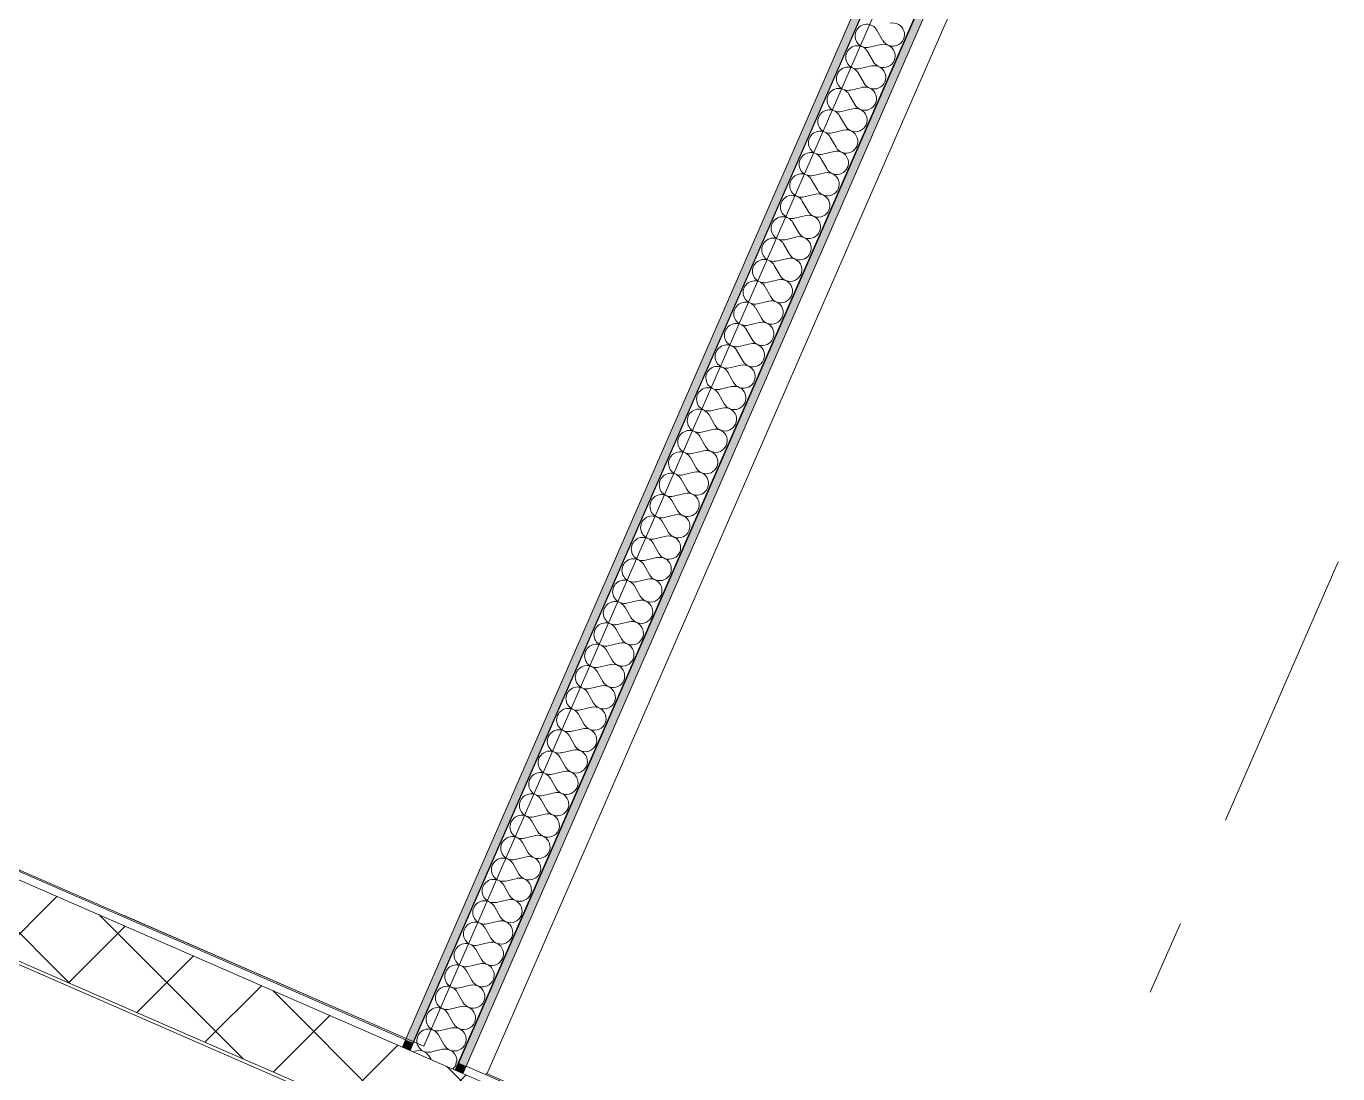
# Model space of a CAD drawing. Header units: millimetres. Extents: x -50172 to 90294, y -80883 to 25069.
# Drawn here: x -632 to 1831, y -48340 to -46372 of the extents above; entities that cross this region are included whole.
import ezdxf
from ezdxf.enums import TextEntityAlignment as Align

# ---------------------------------------------------------------- set-up
doc = ezdxf.new("R2010")
doc.units = ezdxf.units.MM
doc.header["$MEASUREMENT"] = 0
doc.linetypes.add('Double Dashed', pattern=[1093.611073, 529.166651, -211.666656, 141.111112, -211.666656])
for name, color, linetype in [('A-25-M_Wall_Int', 7, 'Continuous'), ('New_A-15-MG_Structural_Grid_Phase_2', 7, 'Continuous'), ('New_A-25-M_Wall_Int', 7, 'Continuous'), ('New_A-35-M_FFE-Zone', 7, 'Continuous')]:
    doc.layers.add(name, color=color, linetype=linetype)
for name, color, linetype, lineweight in [('A-25-M_Wall_Int_Pen_No__1', 7, 'Continuous', 13), ('New_A-25-M_Wall_Int_Pen_No__1', 7, 'Continuous', 13), ('New_ArchiCAD Zone Stamps_Pen_No__9', 7, 'Continuous', 13)]:
    doc.layers.add(name, color=color, linetype=linetype, lineweight=lineweight)
for name, color, linetype, lineweight, true_color in [('A-25-M_Wall_Int_Pen_No__107', 7, 'Continuous', 15, 0xa6a6a6), ('New_A-15-MG_Structural_Grid_Phase_2_Pen_No__222', 7, 'Continuous', 13, 0x65af33), ('New_A-25-M_Wall_Int_Pen_No__107', 7, 'Continuous', 15, 0xa6a6a6), ('New_A-35-M_FFE-Zone_Pen_No__74', 7, 'Continuous', 20, 0x606060)]:
    doc.layers.add(name, color=color, linetype=linetype, lineweight=lineweight, true_color=true_color)
doc.styles.add('GENERATED_STYLE_1', font='')
doc.styles.add('GENERATED_STYLE_3', font='')
doc.styles.add('GENERATED_STYLE_4', font='')
doc.styles.get('GENERATED_STYLE_1').set_extended_font_data('Arial', bold=True)
doc.styles.get('GENERATED_STYLE_3').set_extended_font_data('Arial')
doc.styles.get('GENERATED_STYLE_4').set_extended_font_data('Swis721 BT')
pattern_1 = [(156.4404, (0, 0), (69.2305, 158.76755), [0, -100]), (156.4404, (-80.45, -59.4), (69.2305, 158.76755), [0, -100])]

# ---------------------------------------------------------------- blocks, each defined once
blk = doc.blocks.new('Library_Quiet Study_INB 1303_6_1', base_point=(5012.1, -44459.7))
at = {"layer": 'New_A-35-M_FFE-Zone_Pen_No__74', "linetype": 'Continuous'}
blk.add_line((4511.6, -38533.2), (233.5, -48340.2), dxfattribs=at)
at = {"layer": 'New_ArchiCAD Zone Stamps_Pen_No__9'}
for tag, height, style, p in [('ROOM_NAME', 250, 'GENERATED_STYLE_1', (2597.1, -43676.2)), ('zoneNameLine2', 250, 'GENERATED_STYLE_1', (2408.7, -44108.4)), ('ROOM_NUMBER', 200, 'GENERATED_STYLE_3', (2220.3, -44529.1)), ('measuredAreaCode', 200, 'GENERATED_STYLE_3', (2063.3, -44889.2)), ('ROOM_WALLS_PRM', 200, 'GENERATED_STYLE_3', (2370.7, -45023.2)), ('DUMMY_649', 200, 'GENERATED_STYLE_3', (2860, -45236.6)), ('DUMMY_650', 133.3, 'GENERATED_STYLE_3', (3139.3, -45343.1))]:
    blk.add_attdef(tag, text='', height=height, rotation=336.4404, dxfattribs=dict(at, style=style)).set_placement(p, align=Align.TOP_LEFT)
blk = doc.blocks.new('Computer Lab F_INB 1302_7_1', base_point=(-6455.1, -40925.5))
at = {"layer": 'New_A-35-M_FFE-Zone_Pen_No__74', "linetype": 'Continuous'}
for p, q in [((114.7, -48287.8), (4390.7, -38481.6)), ((-4237.3, -46390.2), (114.7, -48287.8))]:
    blk.add_line(p, q, dxfattribs=at)
at = {"layer": 'New_ArchiCAD Zone Stamps_Pen_No__9'}
for tag, height, style, p in [('ROOM_NAME', 250, 'GENERATED_STYLE_1', (-7200.5, -39404)), ('zoneNameLine2', 250, 'GENERATED_STYLE_1', (-7388.9, -39836.1)), ('ROOM_NUMBER', 200, 'GENERATED_STYLE_3', (-7577.3, -40256.8)), ('measuredAreaCode', 200, 'GENERATED_STYLE_3', (-7734.4, -40616.9)), ('DUMMY_649', 200, 'GENERATED_STYLE_3', (-7427, -40751)), ('DUMMY_650', 200, 'GENERATED_STYLE_3', (-6797.8, -41025.3)), ('DUMMY_651', 133.3, 'GENERATED_STYLE_3', (-6518.5, -41131.9))]:
    blk.add_attdef(tag, text='', height=height, rotation=336.4404, dxfattribs=dict(at, style=style)).set_placement(p, align=Align.TOP_LEFT)
blk = doc.blocks.new('General Store 04_INB_30_1', base_point=(-1039, -50020.6))
at = {"layer": 'New_A-35-M_FFE-Zone_Pen_No__74', "linetype": 'Continuous'}
blk.add_line((1038.8, -48868.8), (-4617, -46402.6), dxfattribs=at)
at = {"layer": 'New_ArchiCAD Zone Stamps_Pen_No__9'}
for tag, height, style, p in [('ROOM_NAME', 250, 'GENERATED_STYLE_1', (-1828.7, -48479.8)), ('zoneNameLine2', 250, 'GENERATED_STYLE_1', (-2017.1, -48912)), ('ROOM_NUMBER', 200, 'GENERATED_STYLE_3', (-2205.6, -49332.7)), ('measuredAreaCode', 200, 'GENERATED_STYLE_3', (-2362.6, -49692.8)), ('DUMMY_649', 200, 'GENERATED_STYLE_3', (-2055.2, -49826.8)), ('DUMMY_650', 200, 'GENERATED_STYLE_3', (-1565.8, -50040.2)), ('DUMMY_651', 133.3, 'GENERATED_STYLE_3', (-1286.5, -50146.8))]:
    blk.add_attdef(tag, text='', height=height, rotation=336.4404, dxfattribs=dict(at, style=style)).set_placement(p, align=Align.TOP_LEFT)
blk = doc.blocks.new('*X456')
at = {"layer": 'New_A-25-M_Wall_Int_Pen_No__107', "linetype": 'Continuous'}
for p, q in [((976.4, -46398.2), (965.6, -46379.1)), ((972.9, -46406.2), (951.6, -46411.3)), ((958.9, -46438.3), (948.1, -46419.3)), ((941.4, -46478.5), (930.6, -46459.4)), ((955.4, -46446.4), (934.1, -46451.4)), ((937.9, -46486.5), (916.6, -46491.6)), ((923.9, -46518.7), (913.1, -46499.6)), ((906.4, -46558.8), (895.6, -46539.8)), ((920.4, -46526.7), (899.1, -46531.7)), ((888.9, -46599), (878, -46579.9)), ((902.9, -46566.8), (881.5, -46571.9)), ((885.4, -46607), (864, -46612)), ((871.3, -46639.1), (860.5, -46620.1)), ((853.8, -46679.3), (843, -46660.2)), ((867.8, -46647.2), (846.5, -46652.2)), ((850.3, -46687.3), (829, -46692.4)), ((836.3, -46719.4), (825.5, -46700.4)), ((832.8, -46727.5), (811.5, -46732.5)), ((818.8, -46759.6), (808, -46740.5)), ((801.3, -46799.8), (790.5, -46780.7)), ((815.3, -46767.6), (794, -46772.7)), ((797.8, -46807.8), (776.5, -46812.8)), ((783.8, -46839.9), (773, -46820.9)), ((766.3, -46880.1), (755.5, -46861)), ((780.3, -46847.9), (759, -46853)), ((748.8, -46920.2), (738, -46901.2)), ((762.8, -46888.1), (741.5, -46893.1)), ((745.3, -46928.3), (723.9, -46933.3)), ((731.3, -46960.4), (720.4, -46941.3)), ((713.7, -47000.5), (702.9, -46981.5)), ((727.8, -46968.4), (706.4, -46973.5)), ((710.2, -47008.6), (688.9, -47013.6)), ((696.2, -47040.7), (685.4, -47021.7)), ((692.7, -47048.7), (671.4, -47053.8)), ((678.7, -47080.9), (667.9, -47061.8)), ((661.2, -47121), (650.4, -47102)), ((675.2, -47088.9), (653.9, -47093.9)), ((657.7, -47129.1), (636.4, -47134.1)), ((643.7, -47161.2), (632.9, -47142.1)), ((640.2, -47169.2), (618.9, -47174.3)), ((626.2, -47201.3), (615.4, -47182.3)), ((608.7, -47241.5), (597.9, -47222.4)), ((622.7, -47209.4), (601.4, -47214.4)), ((605.2, -47249.5), (583.9, -47254.6)), ((591.2, -47281.7), (580.4, -47262.6)), ((573.7, -47321.8), (562.8, -47302.8)), ((587.7, -47289.7), (566.4, -47294.7)), ((556.1, -47362), (545.3, -47342.9)), ((570.2, -47329.8), (548.8, -47334.9)), ((552.6, -47370), (531.3, -47375)), ((538.6, -47402.1), (527.8, -47383.1)), ((521.1, -47442.3), (510.3, -47423.2)), ((535.1, -47410.2), (513.8, -47415.2)), ((517.6, -47450.3), (496.3, -47455.4)), ((503.6, -47482.4), (492.8, -47463.4)), ((500.1, -47490.5), (478.8, -47495.5)), ((486.1, -47522.6), (475.3, -47503.5)), ((468.6, -47562.8), (457.8, -47543.7)), ((482.6, -47530.6), (461.3, -47535.7)), ((465.1, -47570.8), (443.8, -47575.8)), ((451.1, -47602.9), (440.3, -47583.9)), ((433.6, -47643.1), (422.8, -47624)), ((447.6, -47610.9), (426.3, -47616)), ((416.1, -47683.2), (405.3, -47664.2)), ((430.1, -47651.1), (408.8, -47656.1)), ((412.6, -47691.3), (391.2, -47696.3)), ((398.6, -47723.4), (387.7, -47704.3)), ((381, -47763.5), (370.2, -47744.5)), ((395, -47731.4), (373.7, -47736.5)), ((377.5, -47771.6), (356.2, -47776.6)), ((363.5, -47803.7), (352.7, -47784.6)), ((360, -47811.7), (338.7, -47816.8)), ((346, -47843.9), (335.2, -47824.8)), ((328.5, -47884), (317.7, -47865)), ((342.5, -47851.9), (321.2, -47856.9)), ((325, -47892), (303.7, -47897.1)), ((311, -47924.2), (300.2, -47905.1)), ((307.5, -47932.2), (286.2, -47937.2)), ((293.5, -47964.3), (282.7, -47945.3)), ((276, -48004.5), (265.2, -47985.4)), ((290, -47972.4), (268.7, -47977.4)), ((272.5, -48012.5), (251.2, -48017.6)), ((258.5, -48044.6), (247.7, -48025.6)), ((241, -48084.8), (230.1, -48065.8)), ((255, -48052.7), (233.6, -48057.7)), ((223.4, -48125), (212.6, -48105.9)), ((237.5, -48092.8), (216.1, -48097.9)), ((219.9, -48133), (198.6, -48138)), ((205.9, -48165.1), (195.1, -48146.1)), ((188.4, -48205.3), (177.6, -48186.2)), ((202.4, -48173.2), (181.1, -48178.2)), ((184.9, -48213.3), (163.6, -48218.4)), ((170.9, -48245.4), (160.1, -48226.4)), ((167.4, -48253.5), (146.1, -48258.5)), ((153.4, -48285.6), (142.6, -48266.5)), ((149.9, -48293.6), (131.8, -48297.9))]:
    blk.add_line(p, q, dxfattribs=at)
for centre, start, end in [((946.5, -46389.9), 29.5705, 156.4404), ((995.5, -46387.4), 209.5705, 103.3103), ((946.5, -46389.9), 156.4404, 283.3103), ((929, -46430.1), 29.5705, 156.4404), ((977.9, -46427.5), 209.5705, 103.3103), ((929, -46430.1), 156.4404, 283.3103), ((911.5, -46470.3), 156.4404, 283.3103), ((911.5, -46470.3), 29.5705, 156.4404), ((960.4, -46467.7), 209.5705, 103.3103), ((894, -46510.4), 29.5705, 156.4404), ((942.9, -46507.8), 209.5705, 103.3103), ((894, -46510.4), 156.4404, 283.3103), ((876.5, -46550.6), 29.5705, 156.4404), ((925.4, -46548), 209.5705, 103.3103), ((876.5, -46550.6), 156.4404, 283.3103), ((859, -46590.7), 156.4404, 283.3103), ((859, -46590.7), 29.5705, 156.4404), ((907.9, -46588.2), 209.5705, 103.3103), ((841.5, -46630.9), 29.5705, 156.4404), ((890.4, -46628.3), 209.5705, 103.3103), ((841.5, -46630.9), 156.4404, 283.3103), ((824, -46671), 156.4404, 283.3103), ((824, -46671), 29.5705, 156.4404), ((872.9, -46668.5), 209.5705, 103.3103), ((855.4, -46708.6), 209.5705, 103.3103), ((806.5, -46711.2), 156.4404, 283.3103), ((806.5, -46711.2), 29.5705, 156.4404), ((788.9, -46751.4), 29.5705, 156.4404), ((837.9, -46748.8), 209.5705, 103.3103), ((788.9, -46751.4), 156.4404, 283.3103), ((771.4, -46791.5), 156.4404, 283.3103), ((771.4, -46791.5), 29.5705, 156.4404), ((820.4, -46788.9), 209.5705, 103.3103), ((753.9, -46831.7), 29.5705, 156.4404), ((802.8, -46829.1), 209.5705, 103.3103), ((753.9, -46831.7), 156.4404, 283.3103), ((736.4, -46871.8), 29.5705, 156.4404), ((785.3, -46869.3), 209.5705, 103.3103), ((736.4, -46871.8), 156.4404, 283.3103), ((718.9, -46912), 156.4404, 283.3103), ((718.9, -46912), 29.5705, 156.4404), ((767.8, -46909.4), 209.5705, 103.3103), ((701.4, -46952.1), 29.5705, 156.4404), ((750.3, -46949.6), 209.5705, 103.3103), ((701.4, -46952.1), 156.4404, 283.3103), ((683.9, -46992.3), 156.4404, 283.3103), ((683.9, -46992.3), 29.5705, 156.4404), ((732.8, -46989.7), 209.5705, 103.3103), ((715.3, -47029.9), 209.5705, 103.3103), ((666.4, -47032.5), 156.4404, 283.3103), ((666.4, -47032.5), 29.5705, 156.4404), ((648.9, -47072.6), 29.5705, 156.4404), ((697.8, -47070.1), 209.5705, 103.3103), ((648.9, -47072.6), 156.4404, 283.3103), ((631.4, -47112.8), 156.4404, 283.3103), ((631.4, -47112.8), 29.5705, 156.4404), ((680.3, -47110.2), 209.5705, 103.3103), ((613.8, -47152.9), 29.5705, 156.4404), ((662.8, -47150.4), 209.5705, 103.3103), ((613.8, -47152.9), 156.4404, 283.3103), ((596.3, -47193.1), 29.5705, 156.4404), ((645.2, -47190.5), 209.5705, 103.3103), ((596.3, -47193.1), 156.4404, 283.3103), ((578.8, -47233.3), 156.4404, 283.3103), ((578.8, -47233.3), 29.5705, 156.4404), ((627.7, -47230.7), 209.5705, 103.3103), ((561.3, -47273.4), 29.5705, 156.4404), ((610.2, -47270.8), 209.5705, 103.3103), ((561.3, -47273.4), 156.4404, 283.3103), ((543.8, -47313.6), 29.5705, 156.4404), ((592.7, -47311), 209.5705, 103.3103), ((543.8, -47313.6), 156.4404, 283.3103), ((526.3, -47353.7), 156.4404, 283.3103), ((526.3, -47353.7), 29.5705, 156.4404), ((575.2, -47351.2), 209.5705, 103.3103), ((508.8, -47393.9), 29.5705, 156.4404), ((557.7, -47391.3), 209.5705, 103.3103), ((508.8, -47393.9), 156.4404, 283.3103), ((491.3, -47434), 156.4404, 283.3103), ((491.3, -47434), 29.5705, 156.4404), ((540.2, -47431.5), 209.5705, 103.3103), ((473.8, -47474.2), 29.5705, 156.4404), ((522.7, -47471.6), 209.5705, 103.3103), ((473.8, -47474.2), 156.4404, 283.3103), ((456.2, -47514.4), 29.5705, 156.4404), ((505.2, -47511.8), 209.5705, 103.3103), ((456.2, -47514.4), 156.4404, 283.3103), ((438.7, -47554.5), 156.4404, 283.3103), ((438.7, -47554.5), 29.5705, 156.4404), ((487.6, -47551.9), 209.5705, 103.3103), ((421.2, -47594.7), 29.5705, 156.4404), ((470.1, -47592.1), 209.5705, 103.3103), ((421.2, -47594.7), 156.4404, 283.3103), ((403.7, -47634.8), 29.5705, 156.4404), ((452.6, -47632.3), 209.5705, 103.3103), ((403.7, -47634.8), 156.4404, 283.3103), ((386.2, -47675), 156.4404, 283.3103), ((386.2, -47675), 29.5705, 156.4404), ((435.1, -47672.4), 209.5705, 103.3103), ((368.7, -47715.1), 29.5705, 156.4404), ((417.6, -47712.6), 209.5705, 103.3103), ((368.7, -47715.1), 156.4404, 283.3103), ((351.2, -47755.3), 156.4404, 283.3103), ((351.2, -47755.3), 29.5705, 156.4404), ((400.1, -47752.7), 209.5705, 103.3103), ((382.6, -47792.9), 209.5705, 103.3103), ((333.7, -47795.5), 156.4404, 283.3103), ((333.7, -47795.5), 29.5705, 156.4404), ((316.2, -47835.6), 29.5705, 156.4404), ((365.1, -47833), 209.5705, 103.3103), ((316.2, -47835.6), 156.4404, 283.3103), ((298.6, -47875.8), 156.4404, 283.3103), ((298.6, -47875.8), 29.5705, 156.4404), ((347.6, -47873.2), 209.5705, 103.3103), ((281.1, -47915.9), 29.5705, 156.4404), ((330, -47913.4), 209.5705, 103.3103), ((281.1, -47915.9), 156.4404, 283.3103), ((263.6, -47956.1), 29.5705, 156.4404), ((312.5, -47953.5), 209.5705, 103.3103), ((263.6, -47956.1), 156.4404, 283.3103), ((246.1, -47996.2), 156.4404, 283.3103), ((246.1, -47996.2), 29.5705, 156.4404), ((295, -47993.7), 209.5705, 103.3103), ((228.6, -48036.4), 29.5705, 156.4404), ((277.5, -48033.8), 209.5705, 103.3103), ((228.6, -48036.4), 156.4404, 283.3103), ((211.1, -48076.6), 156.4404, 283.3103), ((211.1, -48076.6), 29.5705, 156.4404), ((260, -48074), 209.5705, 103.3103), ((242.5, -48114.2), 209.5705, 103.3103), ((193.6, -48116.7), 156.4404, 283.3103), ((193.6, -48116.7), 29.5705, 156.4404), ((176.1, -48156.9), 29.5705, 156.4404), ((225, -48154.3), 209.5705, 103.3103), ((176.1, -48156.9), 156.4404, 283.3103), ((158.6, -48197), 156.4404, 283.3103), ((158.6, -48197), 29.5705, 156.4404), ((207.5, -48194.5), 209.5705, 103.3103), ((141, -48237.2), 29.5705, 156.4404), ((190, -48234.6), 209.5705, 103.3103), ((141, -48237.2), 156.4404, 283.3103), ((123.5, -48277.4), 29.5705, 156.4404), ((172.5, -48274.8), 209.5705, 103.3103), ((123.5, -48277.4), 156.4404, 201.6514), ((154.9, -48314.9), 353.316, 103.3103)]:
    blk.add_arc(centre, 21.9, start, end, dxfattribs=at)
blk = doc.blocks.new('Wall_96_1', base_point=(4398.3, -38373.6))
at = {"layer": 'New_A-25-M_Wall_Int_Pen_No__107', "linetype": 'Continuous'}
for points in [[(94.3, -48281.6), (4372.1, -38471.3), (4358.3, -38465.3), (80.6, -48275.6)], [(194.2, -48325.1), (4472, -38514.9), (4458.3, -38508.9), (180.5, -48319.1)]]:
    blk.add_hatch(color=256, dxfattribs=at).paths.add_polyline_path(points)
at = {"layer": 'New_A-25-M_Wall_Int_Pen_No__107', "linetype": 'Continuous', "lineweight": 0, "true_color": 0x535353}
for points in [[(95.2, -48282), (4373, -38471.7), (4372.1, -38471.3), (94.3, -48281.6)], [(180.5, -48319.1), (4458.3, -38508.9), (4457.3, -38508.5), (179.6, -48318.7)]]:
    blk.add_hatch(color=251, dxfattribs=at).paths.add_polyline_path(points)
at = {"layer": 'New_A-25-M_Wall_Int_Pen_No__1', "linetype": 'Continuous'}
for p, q in [((94.3, -48281.6), (4372.1, -38471.3)), ((95.2, -48282), (4373, -38471.7)), ((179.6, -48318.7), (4457.3, -38508.5)), ((180.5, -48319.1), (4458.3, -38508.9))]:
    blk.add_line(p, q, dxfattribs=at)
at = {"layer": 'New_A-25-M_Wall_Int_Pen_No__1', "linetype": 'Continuous', "flags": 128}
for points in [[(4358.3, -38465.3), (80.6, -48275.6)], [(194.2, -48325.1), (4472, -38514.9)]]:
    blk.add_lwpolyline(points, dxfattribs=at)
at = {"layer": 'New_A-25-M_Wall_Int', "color": 250, "lineweight": 50, "true_color": 0x2a2a2a}
blk.add_blockref('*X456', (0, 0), dxfattribs=at)
blk = doc.blocks.new('*X671')
at = {"layer": 'New_A-25-M_Wall_Int_Pen_No__107', "linetype": 'Continuous'}
for p, q in [((103.3, -48285.5), (103.5, -48286.3)), ((103.5, -48286.3), (106.7, -48291.4)), ((98.9, -48296.8), (95.6, -48298.5)), ((104.9, -48295.6), (98.9, -48296.8)), ((110.9, -48296.2), (104.9, -48295.6)), ((106.7, -48291.4), (111.2, -48295.5)), ((116.6, -48298.3), (110.9, -48296.2)), ((111.2, -48295.5), (116.6, -48298.1)), ((116.6, -48298.1), (122.6, -48299.2)), ((121.4, -48301.9), (116.6, -48298.3)), ((125.1, -48306.7), (121.4, -48301.9)), ((122.6, -48299.2), (128.6, -48298.7)), ((128.6, -48312.9), (125.1, -48306.7)), ((131.8, -48297.9), (128.6, -48298.7)), ((169.3, -48330.6), (175, -48323.7)), ((175, -48323.7), (175.9, -48317.1))]:
    blk.add_line(p, q, dxfattribs=at)
blk = doc.blocks.new('Wall_216_1', base_point=(-4347.6, -46513.8))
at = {"layer": 'A-25-M_Wall_Int_Pen_No__107', "linetype": 'Continuous'}
h = blk.add_hatch(dxfattribs=at)
h.set_pattern_fill('Concrete_Block_0001', color=256, style=0, pattern_type=2)
h.set_pattern_definition([(45, (0, 0), (-91.92388, 91.92388), []), (135, (0, 0), (91.92388, 91.92388), [])])
h.paths.add_polyline_path([(1230.3, -48793.3), (-4291.6, -46385.4), (-4347.6, -46513.8), (872.2, -48789.8)])
h = blk.add_hatch(dxfattribs=at)
h.set_pattern_fill('Plaster_0001', color=256, style=0, pattern_type=2)
h.set_pattern_definition(pattern_1)
h.paths.add_polyline_path([(80.6, -48275.6), (-4285.6, -46371.7), (-4291.6, -46385.4), (74.6, -48289.3)])
h = blk.add_hatch(dxfattribs=at)
h.set_pattern_fill('Plaster_0001', color=256, style=0, pattern_type=2)
h.set_pattern_definition(pattern_1)
h.paths.add_polyline_path([(188.2, -48338.9), (1230.3, -48793.3), (1267.9, -48793.7), (1268.1, -48793.4), (194.2, -48325.1)])
at = {"layer": 'New_A-25-M_Wall_Int_Pen_No__107', "linetype": 'Continuous'}
for points in [[(74.6, -48289.3), (88.3, -48295.3), (94.3, -48281.6), (80.6, -48275.6)], [(174.5, -48332.9), (188.2, -48338.9), (194.2, -48325.1), (180.5, -48319.1)]]:
    blk.add_hatch(color=256, dxfattribs=at).paths.add_polyline_path(points)
at = {"layer": 'New_A-25-M_Wall_Int_Pen_No__107', "linetype": 'Continuous', "lineweight": 0, "true_color": 0x535353}
for points in [[(88.3, -48295.3), (89.2, -48295.7), (95.2, -48282), (94.3, -48281.6)], [(173.6, -48332.5), (174.5, -48332.9), (180.5, -48319.1), (179.6, -48318.7)]]:
    blk.add_hatch(color=251, dxfattribs=at).paths.add_polyline_path(points)
at = {"layer": 'A-25-M_Wall_Int_Pen_No__1', "linetype": 'Continuous'}
blk.add_line((1230.3, -48793.3), (-4291.6, -46385.4), dxfattribs=at)
at = {"layer": 'A-25-M_Wall_Int_Pen_No__1', "linetype": 'Continuous', "flags": 128}
for points in [[(80.6, -48275.6), (-4285.6, -46371.7)], [(-4347.6, -46513.8), (872.2, -48789.8)], [(1268.1, -48793.4), (194.2, -48325.1)]]:
    blk.add_lwpolyline(points, dxfattribs=at)
at = {"layer": 'New_A-25-M_Wall_Int_Pen_No__1', "linetype": 'Continuous'}
for p, q in [((80.6, -48275.6), (74.6, -48289.3)), ((94.3, -48281.6), (88.3, -48295.3)), ((95.2, -48282), (89.2, -48295.7)), ((179.6, -48318.7), (173.6, -48332.5)), ((174.5, -48332.9), (180.5, -48319.1)), ((188.2, -48338.9), (194.2, -48325.1))]:
    blk.add_line(p, q, dxfattribs=at)
at = {"layer": 'A-25-M_Wall_Int', "color": 250, "lineweight": 50, "true_color": 0x2a2a2a}
blk.add_blockref('*X671', (0, 0), dxfattribs=at)
blk = doc.blocks.new('Standard grid marker_34')
at = {"layer": 'New_A-15-MG_Structural_Grid_Phase_2_Pen_No__222', "linetype": 'Double Dashed'}
blk.add_line((1316.9, 0), (57054.5, 0), dxfattribs=at)
at = {"layer": 'New_A-15-MG_Structural_Grid_Phase_2_Pen_No__222', "style": 'GENERATED_STYLE_4'}
for tag, p in [('AC_MarkerText_1_0', (-500, 43.4)), ('AC_MarkerText_1_1', (58871.4, 43.4))]:
    blk.add_attdef(tag, text='', height=350, rotation=180, dxfattribs=at).set_placement(p, align=Align.MIDDLE_CENTER)
blk = doc.blocks.new('Standard grid marker_35')
at = {"layer": 'New_A-15-MG_Structural_Grid_Phase_2_Pen_No__222', "linetype": 'Double Dashed'}
blk.add_line((2211.6, 0), (53472.7, 0), dxfattribs=at)
at = {"layer": 'New_A-15-MG_Structural_Grid_Phase_2_Pen_No__222', "style": 'GENERATED_STYLE_4'}
for tag, p in [('AC_MarkerText_1_0', (-500, 1206.2)), ('AC_MarkerText_1_1', (56184.2, 1206.2))]:
    blk.add_attdef(tag, text='', height=350, rotation=270, dxfattribs=at).set_placement(p, align=Align.MIDDLE_CENTER)

msp = doc.modelspace()

# ---------------------------------------------------------------- block references
at = {"layer": 'A-25-M_Wall_Int', "color": 250, "lineweight": 50, "true_color": 0x2a2a2a}
msp.add_blockref('Wall_216_1', (-4347.6, -46513.8), dxfattribs=at)
at = {"layer": 'New_A-15-MG_Structural_Grid_Phase_2', "color": 8, "linetype": 'Continuous', "lineweight": 15, "zscale": 1000}
for name, p, rotation in [('Standard grid marker_35', (-2323.9, -56907.5), 66.44041158399293), ('Standard grid marker_34', (17283.6, -55774.3), 156.4404115839929)]:
    msp.add_blockref(name, p, dxfattribs=dict(at, rotation=rotation))
at = {"layer": 'New_A-25-M_Wall_Int', "color": 250, "lineweight": 50, "true_color": 0x2a2a2a}
msp.add_blockref('Wall_96_1', (4398.3, -38373.6), dxfattribs=at)
at = {"layer": 'New_A-35-M_FFE-Zone', "linetype": 'Continuous'}
for name, p in [('Computer Lab F_INB 1302_7_1', (-6455.1, -40925.5)), ('Library_Quiet Study_INB 1303_6_1', (5012.1, -44459.7)), ('General Store 04_INB_30_1', (-1039, -50020.6))]:
    msp.add_blockref(name, p, dxfattribs=at)

doc.saveas('drawing.dxf')
